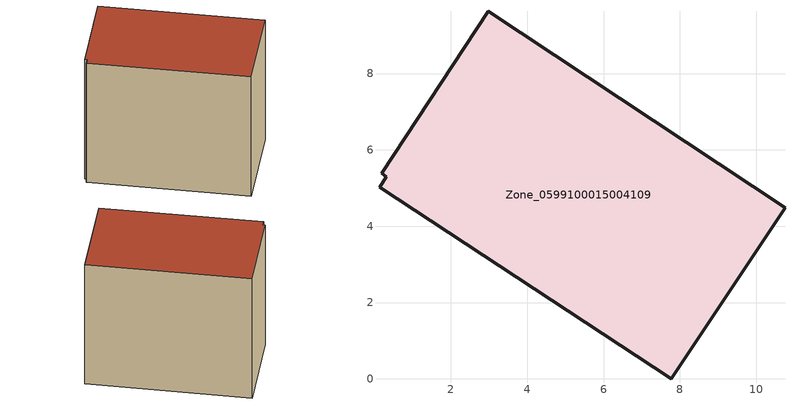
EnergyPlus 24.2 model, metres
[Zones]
Zone_0599100015004109
 floor ground (C_G): 0.31,5.29 0.18,5.38 2.98,9.64 10.75,4.48 7.77,0 0.13,5.03 z0.58
 wall outside (C_F): 7.77,0 10.75,4.48 2.98,9.64 0.18,5.38 0.31,5.29 0.13,5.03 7.77,0 z0.58:8.65
 roof outside (C_R): 0.31,5.29 0.13,5.03 7.77,0 10.75,4.48 2.98,9.64 0.18,5.38 z8.65
[BUILDING]
Pand.0599100015004109: North Axis=0; Terrain=City; Loads Convergence Tolerance Value=0.04; Temperature Convergence Tolerance Value=0.4; Solar Distribution=FullExterior; Maximum Number of Warmup Days=25; Minimum Number of Warmup Days=1
[Site:Location]
Rotterdam.The.Hague.AP_ZH_NLD Design_Conditions: Latitude=51.96; Longitude=4.45; Time Zone=1; Elevation=-4.5
[SITE:GROUNDTEMPERATURE:BUILDINGSURFACE]
18, 18, 18, 18, 18, 18, 18, 18, 18, 18, 18, 18
[MATERIAL] Thermal Absorptance=0.9; Solar Absorptance=0.7; Visible Absorptance=0.7
Name | Roughness | Thickness | Conductivity | Density | Specific Heat
G.TI.1975-1991 | MediumSmooth | 0.15 | 0.288461 | 540 | 1210
F.TI.1975-1991 | Rough | 0.3 | 0.230769 | 1920 | 840
R.TI.1975-1991 | MediumRough | 0.2 | 0.153846 | 1500 | 1000
[CONSTRUCTION]
C_G: G.TI.1975-1991
C_F: F.TI.1975-1991
C_R: R.TI.1975-1991
[ZONE]
Zone_0599100015004109: Type=1; Multiplier=1; Ceiling Height=Autocalculate; Volume=Autocalculate; Floor Area=autocalculate; Part of Total Floor Area=Yes
[ZONEINFILTRATION:DESIGNFLOWRATE]
Infil_Zone_0599100015004109: Zone or ZoneList or Space or SpaceList=Zone_0599100015004109; Schedule=AlwaysOn; Design Flow Rate Calculation Method=Flow/Area; Flow Rate per Floor Area=0.003; Constant Term Coefficient=1; Temperature Term Coefficient=0; Velocity Term Coefficient=0; Velocity Squared Term Coefficient=0
[HVACTEMPLATE:ZONE:IDEALLOADSAIRSYSTEM]
Zone_0599100015004109: Maximum Heating Supply Air Temperature=50; Minimum Cooling Supply Air Temperature=13; Maximum Heating Supply Air Humidity Ratio=0.0156; Minimum Cooling Supply Air Humidity Ratio=0.0077; Heating Limit=NoLimit; Cooling Limit=NoLimit; Dehumidification Control Type=ConstantSensibleHeatRatio; Cooling Sensible Heat Ratio=0.7; Dehumidification Setpoint=60; Humidification Control Type=None; Humidification Setpoint=30; Outdoor Air Method=None; Outdoor Air Flow Rate per Person=0.00944; Outdoor Air Flow Rate per Zone Floor Area=0; Outdoor Air Flow Rate per Zone=0; Demand Controlled Ventilation Type=None; Outdoor Air Economizer Type=NoEconomizer; Heat Recovery Type=None; Sensible Heat Recovery Effectiveness=0.7; Latent Heat Recovery Effectiveness=0.65
[ZONECONTROL:THERMOSTAT]
ThermostatControl_Zone_0599100015004109: Zone or ZoneList=Zone_0599100015004109; Control Type Schedule=DualSetpointControlType; Control 1=Thermostat_Zone_0599100015004109; Temperature Difference Between Cutout And Setpoint=0
[THERMOSTATSETPOINT:DUALSETPOINT]
Thermostat_Zone_0599100015004109: Heating Setpoint Temperature Schedule=HeatingSetpoint_Zone_0599100015004109; Cooling Setpoint Temperature Schedule=CoolingSetpoint_Zone_0599100015004109
[SCHEDULE:COMPACT]
HeatingSetpoint_Zone_0599100015004109: Through: 12/31, For: AllDays, Until: 24:00, 21
CoolingSetpoint_Zone_0599100015004109: Through: 12/31, For: AllDays, Until: 24:00, 24
DualSetpointControlType: Through: 12/31, For: AllDays, Until: 24:00, 4
AlwaysOn: Through: 12/31, For: AllDays, Until: 24:00, 1
